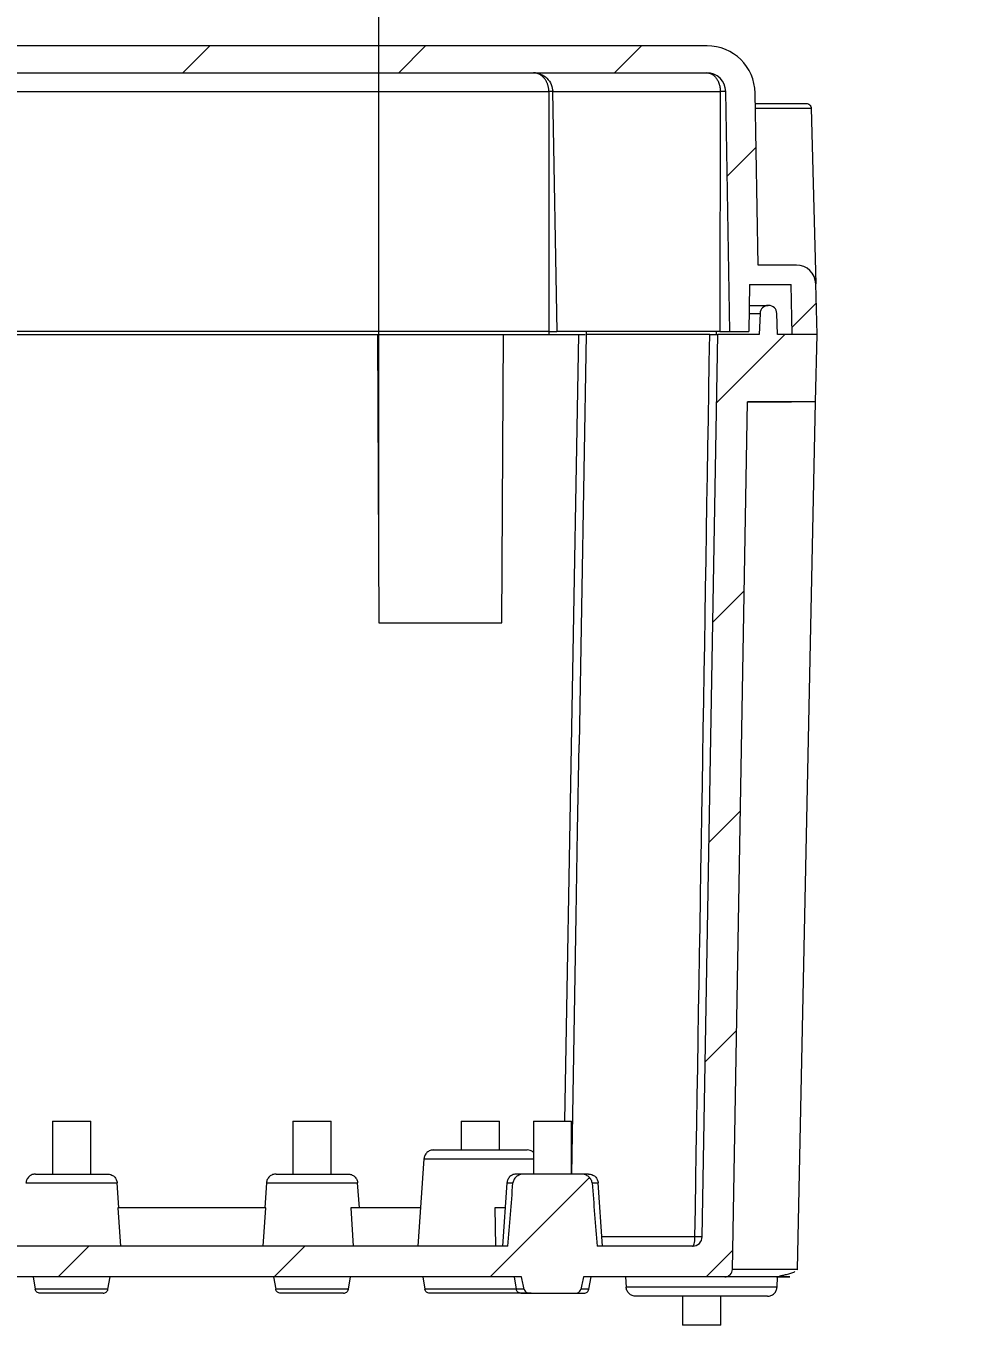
# Model space of a CAD drawing. Header units: millimetres. Extents: x 5 to 415, y 4 to 292.
# Drawn here: x 129.18 to 148.52, y 83.95 to 110.96 of the extents above; entities that cross this region are included whole.
import ezdxf

# ---------------------------------------------------------------- set-up
doc = ezdxf.new("R2010")
doc.units = ezdxf.units.MM
doc.styles.add('SLDTEXTSTYLE0', font='TXT', dxfattribs={"width": 0.75})
doc.dimstyles.new('SLDDIMSTYLE2', dxfattribs={"dimtxt": 3.5, "dimasz": 6, "dimexe": 0, "dimexo": 0.0625, "dimgap": 0.875, "dimtad": 1, "dimlfac": 5, "dimrnd": 1e-09, "dimzin": 4, "dimdsep": 46, "dimtxsty": 'SLDTEXTSTYLE0', "dimblk1": 'CLOSED', "dimblk2": 'CLOSED', "dimsah": 1, "dimcen": 0.09, "dimadec": 0, "dimazin": 1, "dimtfac": 1, "dimtmove": 0, "dimatfit": 0, "dimldrblk": 'CLOSED', "dimfxl": 1, "dimfrac": 2, "dimtolj": 1, "dimtzin": 12, "dimarcsym": 0})

# ---------------------------------------------------------------- blocks, each defined once
blk = doc.blocks.new('_CLOSED')
at = {"color": 0, "linetype": 'ByBlock', "lineweight": -2}
for p, q in [((-1, 0.166667), (0, 0)), ((-1, 0.166667), (-1, -0.166667)), ((0, 0), (-1, -0.166667)), ((0, 0), (-1, 0))]:
    blk.add_line(p, q, dxfattribs=at)
blk = doc.blocks.new('_D_15')
at = {"color": 7, "linetype": 'Continuous', "lineweight": 0}
for p, q in [((98.737, 99.547), (98.737, 121.647)), ((136.516, 99.547), (136.516, 121.647)), ((98.737, 120.647), (86.737, 120.647)), ((98.737, 120.647), (136.516, 120.647)), ((136.516, 120.647), (148.516, 120.647))]:
    blk.add_line(p, q, dxfattribs=at)
at = {"color": 7, "linetype": 'Continuous', "lineweight": 0, "xscale": 6, "yscale": 6}
blk.add_blockref('_CLOSED', (98.737, 120.647, 18.613), dxfattribs=at)
at = {"color": 7, "linetype": 'Continuous', "lineweight": 0, "xscale": 6, "yscale": 6, "rotation": 180.0000000000007}
blk.add_blockref('_CLOSED', (136.516, 120.647, 18.613), dxfattribs=at)
at = {"color": 7, "linetype": 'Continuous', "lineweight": 0, "insert": (113.695, 125.159), "char_height": 3.5, "attachment_point": 1, "style": 'SLDTEXTSTYLE0'}
blk.add_mtext('188.90', dxfattribs=at)

msp = doc.modelspace()

# ---------------------------------------------------------------- hatches: boundary and pattern name
at = {"linetype": 'Continuous', "lineweight": 0}
h = msp.add_hatch(dxfattribs=at)
h.set_pattern_fill('ANSI31', style=0)
edge = h.paths.add_edge_path(flags=0)
edge.add_line((91.9245, 109.9872), (143.3285, 109.9872))
edge.add_arc((143.3285, 109.5872), 0.4, 1, 90, ccw=False)
edge.add_line((143.7284, 109.5941), (143.8154, 104.6072))
edge.add_line((143.8154, 104.6072), (144.2075, 104.6072))
edge.add_line((144.2075, 104.6072), (144.2246, 105.5872))
edge.add_line((144.2246, 105.5872), (145.0883, 105.5872))
edge.add_line((145.0883, 105.5872), (145.1065, 104.5472))
edge.add_line((145.1065, 104.5472), (145.6265, 104.5472))
edge.add_line((145.6265, 104.5472), (145.599, 105.5976))
edge.add_arc((145.1991, 105.5872), 0.4, 1.5, 90)
edge.add_line((145.1991, 105.9872), (144.4014, 105.9872))
edge.add_line((144.4014, 105.9872), (144.3389, 109.5646))
edge.add_arc((143.3391, 109.5472), 1, 1, 90)
edge.add_line((143.3391, 110.5472), (91.9139, 110.5472))
edge.add_arc((91.9139, 109.5472), 1, 90, 179)
edge.add_line((90.9141, 109.5646), (90.8516, 105.9872))
edge.add_line((90.8516, 105.9872), (90.0539, 105.9872))
edge.add_arc((90.0539, 105.5872), 0.4, 90, 178.5)
edge.add_line((89.654, 105.5976), (89.6265, 104.5472))
edge.add_line((89.6265, 104.5472), (90.1465, 104.5472))
edge.add_line((90.1465, 104.5472), (90.1646, 105.5872))
edge.add_line((90.1646, 105.5872), (91.0283, 105.5872))
edge.add_line((91.0283, 105.5872), (91.0454, 104.6072))
edge.add_line((91.0454, 104.6072), (91.4375, 104.6072))
edge.add_line((91.4375, 104.6072), (91.5246, 109.5941))
edge.add_arc((91.9245, 109.5872), 0.4, 90, 179, ccw=False)
h = msp.add_hatch(dxfattribs=at)
h.set_pattern_fill('ANSI31', style=0)
edge = h.paths.add_edge_path(flags=0)
edge.add_spline(control_points=[(140.9492, 86.9011), (140.9476, 86.9214), (140.9422, 86.9417), (140.9338, 86.9603), (140.9254, 86.9788), (140.9137, 86.9961), (140.8999, 87.011), (140.8854, 87.0267), (140.8681, 87.0403), (140.8496, 87.0511), (140.8286, 87.0634), (140.8055, 87.0725), (140.7819, 87.0784), (140.7579, 87.0843), (140.7329, 87.0872), (140.7082, 87.0872)], knot_values=[0, 0, 0, 0, 0.0003057, 0.0003057, 0.0003057, 0.0006103, 0.0006103, 0.0006103, 0.0009311, 0.0009311, 0.0009311, 0.0012953, 0.0012953, 0.0012953, 0.0016652, 0.0016652, 0.0016652, 0.0016652], weights=[1, 1, 1, 1, 1, 1, 1, 1, 1, 1, 1, 1, 1, 1, 1, 1], degree=3, periodic=0)
edge.add_line((140.7082, 87.0872), (139.5448, 87.0872))
edge.add_spline(control_points=[(139.5448, 87.0872), (139.511, 87.0872), (139.4766, 87.0819), (139.4448, 87.0704), (139.4203, 87.0616), (139.3968, 87.0489), (139.3764, 87.0327), (139.356, 87.0164), (139.3382, 86.9958), (139.3255, 86.9729), (139.3159, 86.9554), (139.309, 86.936), (139.3057, 86.9163), (139.3048, 86.9113), (139.3042, 86.9062), (139.3038, 86.9011)], knot_values=[0, 0, 0, 0, 0.000507, 0.000507, 0.000507, 0.000896, 0.000896, 0.000896, 0.0012889, 0.0012889, 0.0012889, 0.0015871, 0.0015871, 0.0015871, 0.0016621, 0.0016621, 0.0016621, 0.0016621], weights=[1, 1, 1, 1, 1, 1, 1, 1, 1, 1, 1, 1, 1, 1, 1, 1], degree=3, periodic=0)
edge.add_spline(control_points=[(139.3038, 86.9011), (139.2776, 86.5759), (139.2517, 86.2507), (139.226, 85.9255), (139.2171, 85.8127), (139.2082, 85.6999), (139.1994, 85.5872)], knot_values=[0.0046071, 0.0046071, 0.0046071, 0.0046071, 0.0095007, 0.0095007, 0.0095007, 0.0111975, 0.0111975, 0.0111975, 0.0111975], weights=[1, 1, 1, 1, 1, 1, 1], degree=3, periodic=0)
edge.add_line((139.1994, 85.5872), (96.0536, 85.5872))
edge.add_spline(control_points=[(96.0536, 85.5872), (96.0448, 85.6999), (96.0359, 85.8127), (96.027, 85.9255), (96.0205, 86.0078), (96.014, 86.09), (96.0075, 86.1723), (95.9882, 86.4153), (95.9688, 86.6582), (95.9492, 86.9011)], knot_values=[0.0078038, 0.0078038, 0.0078038, 0.0078038, 0.0095007, 0.0095007, 0.0095007, 0.0107387, 0.0107387, 0.0107387, 0.0143943, 0.0143943, 0.0143943, 0.0143943], weights=[1, 1, 1, 1, 1, 1, 1, 1, 1, 1], degree=3, periodic=0)
edge.add_spline(control_points=[(95.9492, 86.9011), (95.9476, 86.9214), (95.9422, 86.9417), (95.9338, 86.9603), (95.9254, 86.9788), (95.9137, 86.9961), (95.8999, 87.011), (95.8854, 87.0267), (95.8681, 87.0403), (95.8496, 87.0511), (95.8286, 87.0634), (95.8055, 87.0725), (95.7819, 87.0784), (95.7579, 87.0843), (95.7329, 87.0872), (95.7082, 87.0872)], knot_values=[0, 0, 0, 0, 0.0003057, 0.0003057, 0.0003057, 0.0006103, 0.0006103, 0.0006103, 0.0009311, 0.0009311, 0.0009311, 0.0012953, 0.0012953, 0.0012953, 0.0016652, 0.0016652, 0.0016652, 0.0016652], weights=[1, 1, 1, 1, 1, 1, 1, 1, 1, 1, 1, 1, 1, 1, 1, 1], degree=3, periodic=0)
edge.add_line((95.7082, 87.0872), (94.5448, 87.0872))
edge.add_spline(control_points=[(94.5448, 87.0872), (94.511, 87.0872), (94.4766, 87.0819), (94.4448, 87.0704), (94.4203, 87.0616), (94.3968, 87.0489), (94.3764, 87.0327), (94.356, 87.0164), (94.3382, 86.9958), (94.3255, 86.9729), (94.3159, 86.9554), (94.309, 86.936), (94.3057, 86.9163), (94.3048, 86.9113), (94.3042, 86.9062), (94.3038, 86.9011)], knot_values=[0, 0, 0, 0, 0.000507, 0.000507, 0.000507, 0.000896, 0.000896, 0.000896, 0.0012889, 0.0012889, 0.0012889, 0.0015871, 0.0015871, 0.0015871, 0.0016621, 0.0016621, 0.0016621, 0.0016621], weights=[1, 1, 1, 1, 1, 1, 1, 1, 1, 1, 1, 1, 1, 1, 1, 1], degree=3, periodic=0)
edge.add_spline(control_points=[(94.3038, 86.9011), (94.2776, 86.5759), (94.2517, 86.2507), (94.226, 85.9255), (94.2171, 85.8127), (94.2082, 85.6999), (94.1994, 85.5872)], knot_values=[0.0046071, 0.0046071, 0.0046071, 0.0046071, 0.0095007, 0.0095007, 0.0095007, 0.0111975, 0.0111975, 0.0111975, 0.0111975], weights=[1, 1, 1, 1, 1, 1, 1], degree=3, periodic=0)
edge.add_line((94.1994, 85.5872), (92.214, 85.5872))
edge.add_arc((92.214, 85.7872), 0.2, 181, 270, ccw=False)
edge.add_line((92.014, 85.7837), (91.6865, 104.5472))
edge.add_line((91.6865, 104.5472), (90.8265, 104.5472))
edge.add_line((90.8265, 104.5472), (90.8113, 104.9831))
edge.add_arc((90.6414, 104.9772), 0.17, 2, 89.99999)
edge.add_line((90.6414, 105.1472), (90.6316, 105.1472))
edge.add_arc((90.6316, 104.9772), 0.17, 90, 178)
edge.add_line((90.4617, 104.9831), (90.4465, 104.5472))
edge.add_line((90.4465, 104.5472), (89.6265, 104.5472))
edge.add_line((89.6265, 104.5472), (89.6558, 103.1472))
edge.add_line((89.6558, 103.1472), (91.0709, 103.1472))
edge.add_line((91.0709, 103.1472), (91.3859, 85.1044))
edge.add_arc((91.5458, 85.1072), 0.16, 181, 269.99999)
edge.add_line((91.5458, 84.9472), (94.48, 84.9472))
edge.add_spline(control_points=[(94.48, 84.9472), (94.4896, 84.9029), (94.4994, 84.8588), (94.5092, 84.8146), (94.5184, 84.773), (94.5277, 84.7314), (94.5371, 84.6898)], knot_values=[0.0059391, 0.0059391, 0.0059391, 0.0059391, 0.0066177, 0.0066177, 0.0066177, 0.0072571, 0.0072571, 0.0072571, 0.0072571], weights=[1, 1, 1, 1, 1, 1, 1], degree=3, periodic=0)
edge.add_spline(control_points=[(94.5371, 84.6898), (94.5393, 84.6799), (94.5435, 84.6703), (94.5491, 84.6619), (94.5546, 84.6534), (94.5616, 84.6458), (94.5694, 84.6394), (94.5803, 84.6303), (94.5931, 84.6233), (94.6063, 84.6182), (94.6241, 84.6115), (94.6433, 84.608), (94.6623, 84.6073), (94.6648, 84.6072), (94.6674, 84.6072), (94.6699, 84.6072)], knot_values=[0, 0, 0, 0, 0.000152, 0.000152, 0.000152, 0.0003027, 0.0003027, 0.0003027, 0.000516, 0.000516, 0.000516, 0.0008021, 0.0008021, 0.0008021, 0.0008399, 0.0008399, 0.0008399, 0.0008399], weights=[1, 1, 1, 1, 1, 1, 1, 1, 1, 1, 1, 1, 1, 1, 1, 1], degree=3, periodic=0)
edge.add_line((94.6699, 84.6072), (95.5831, 84.6072))
edge.add_spline(control_points=[(95.5831, 84.6072), (95.6038, 84.6072), (95.625, 84.6103), (95.6444, 84.6174), (95.6575, 84.6221), (95.6701, 84.6288), (95.681, 84.6373), (95.6898, 84.6442), (95.6978, 84.6525), (95.7039, 84.6619), (95.7095, 84.6703), (95.7137, 84.6799), (95.7159, 84.6898)], knot_values=[0, 0, 0, 0, 0.0003111, 0.0003111, 0.0003111, 0.000518, 0.000518, 0.000518, 0.0006849, 0.0006849, 0.0006849, 0.0008359, 0.0008359, 0.0008359, 0.0008359], weights=[1, 1, 1, 1, 1, 1, 1, 1, 1, 1, 1, 1, 1], degree=3, periodic=0)
edge.add_spline(control_points=[(95.7159, 84.6898), (95.7253, 84.7314), (95.7346, 84.773), (95.7438, 84.8146), (95.7536, 84.8588), (95.7633, 84.9029), (95.773, 84.9472)], knot_values=[0.0059823, 0.0059823, 0.0059823, 0.0059823, 0.0066214, 0.0066214, 0.0066214, 0.0072996, 0.0072996, 0.0072996, 0.0072996], weights=[1, 1, 1, 1, 1, 1, 1], degree=3, periodic=0)
edge.add_line((95.773, 84.9472), (139.48, 84.9472))
edge.add_spline(control_points=[(139.48, 84.9472), (139.4896, 84.9029), (139.4994, 84.8588), (139.5092, 84.8146), (139.5184, 84.773), (139.5277, 84.7314), (139.5371, 84.6898)], knot_values=[0.0059391, 0.0059391, 0.0059391, 0.0059391, 0.0066177, 0.0066177, 0.0066177, 0.0072571, 0.0072571, 0.0072571, 0.0072571], weights=[1, 1, 1, 1, 1, 1, 1], degree=3, periodic=0)
edge.add_spline(control_points=[(139.5371, 84.6898), (139.5393, 84.6799), (139.5435, 84.6703), (139.5491, 84.6619), (139.5546, 84.6534), (139.5616, 84.6458), (139.5694, 84.6394), (139.5803, 84.6303), (139.5931, 84.6233), (139.6063, 84.6182), (139.6241, 84.6115), (139.6433, 84.608), (139.6623, 84.6073), (139.6648, 84.6072), (139.6674, 84.6072), (139.6699, 84.6072)], knot_values=[0, 0, 0, 0, 0.000152, 0.000152, 0.000152, 0.0003027, 0.0003027, 0.0003027, 0.000516, 0.000516, 0.000516, 0.0008021, 0.0008021, 0.0008021, 0.0008399, 0.0008399, 0.0008399, 0.0008399], weights=[1, 1, 1, 1, 1, 1, 1, 1, 1, 1, 1, 1, 1, 1, 1, 1], degree=3, periodic=0)
edge.add_line((139.6699, 84.6072), (140.5831, 84.6072))
edge.add_spline(control_points=[(140.5831, 84.6072), (140.6038, 84.6072), (140.625, 84.6103), (140.6444, 84.6174), (140.6575, 84.6221), (140.6701, 84.6288), (140.681, 84.6373), (140.6898, 84.6442), (140.6978, 84.6525), (140.7039, 84.6619), (140.7095, 84.6703), (140.7137, 84.6799), (140.7159, 84.6898)], knot_values=[0, 0, 0, 0, 0.0003111, 0.0003111, 0.0003111, 0.000518, 0.000518, 0.000518, 0.0006849, 0.0006849, 0.0006849, 0.0008359, 0.0008359, 0.0008359, 0.0008359], weights=[1, 1, 1, 1, 1, 1, 1, 1, 1, 1, 1, 1, 1], degree=3, periodic=0)
edge.add_spline(control_points=[(140.7159, 84.6898), (140.7253, 84.7314), (140.7346, 84.773), (140.7438, 84.8146), (140.7536, 84.8588), (140.7633, 84.9029), (140.773, 84.9472)], knot_values=[0.0059823, 0.0059823, 0.0059823, 0.0059823, 0.0066214, 0.0066214, 0.0066214, 0.0072996, 0.0072996, 0.0072996, 0.0072996], weights=[1, 1, 1, 1, 1, 1, 1], degree=3, periodic=0)
edge.add_line((140.773, 84.9472), (143.7071, 84.9472))
edge.add_arc((143.7071, 85.1072), 0.16, 270.00001, 358.99994)
edge.add_line((143.8671, 85.1044), (144.1821, 103.1472))
edge.add_line((144.1821, 103.1472), (145.5972, 103.1472))
edge.add_line((145.5972, 103.1472), (145.6265, 104.5472))
edge.add_line((145.6265, 104.5472), (144.8065, 104.5472))
edge.add_line((144.8065, 104.5472), (144.7913, 104.9831))
edge.add_arc((144.6214, 104.9772), 0.17, 2, 90)
edge.add_line((144.6214, 105.1472), (144.6116, 105.1472))
edge.add_arc((144.6116, 104.9772), 0.17, 90.00001, 178)
edge.add_line((144.4417, 104.9831), (144.4265, 104.5472))
edge.add_line((144.4265, 104.5472), (143.5665, 104.5472))
edge.add_line((143.5665, 104.5472), (143.239, 85.7837))
edge.add_arc((143.039, 85.7872), 0.2, 270, 359, ccw=False)
edge.add_line((143.039, 85.5872), (141.0536, 85.5872))
edge.add_spline(control_points=[(141.0536, 85.5872), (141.0448, 85.6999), (141.0359, 85.8127), (141.027, 85.9255), (141.0205, 86.0078), (141.014, 86.09), (141.0075, 86.1723), (140.9882, 86.4153), (140.9688, 86.6582), (140.9492, 86.9011)], knot_values=[0.0078038, 0.0078038, 0.0078038, 0.0078038, 0.0095007, 0.0095007, 0.0095007, 0.0107387, 0.0107387, 0.0107387, 0.0143943, 0.0143943, 0.0143943, 0.0143943], weights=[1, 1, 1, 1, 1, 1, 1, 1, 1, 1], degree=3, periodic=0)

# ---------------------------------------------------------------- linework, layer by layer
at = {"color": 7, "linetype": 'Continuous', "lineweight": 15}
for p, q in [((143.3391, 110.5472), (91.9139, 110.5472)), ((91.9245, 109.9872), (143.3285, 109.9872)), ((95.2014, 109.5941), (140.0516, 109.5941)), ((140.0516, 109.5941), (140.0516, 104.6072)), ((140.1284, 109.5941), (140.2154, 104.6072)), ((140.1284, 109.5941), (143.6138, 109.5941)), ((143.6138, 109.5941), (143.6029, 104.6072)), ((143.8154, 104.6072), (143.7284, 109.5941)), ((144.4014, 105.9872), (144.3389, 109.5646)), ((144.3444, 109.2498), (145.5033, 109.2498)), ((145.5033, 109.2498), (145.599, 105.5976)), ((145.1991, 105.9872), (144.4014, 105.9872)), ((144.2246, 105.5872), (144.2075, 104.6072)), ((144.2246, 105.5872), (145.0883, 105.5872)), ((145.1065, 104.5472), (145.0883, 105.5872)), ((145.6265, 104.5472), (145.599, 105.5976)), ((144.6214, 105.1472), (144.6116, 105.1472)), ((144.4417, 104.9831), (144.4265, 104.5472)), ((144.8065, 104.5472), (144.7913, 104.9831)), ((140.0516, 104.6072), (95.2014, 104.6072)), ((98.7671, 104.5472), (136.4858, 104.5472)), ((136.3357, 104.5472), (139.2546, 104.5472)), ((136.4858, 104.5472), (136.5161, 98.5472)), ((139.0742, 98.5472), (139.1045, 104.5472)), ((139.1045, 104.5472), (140.6729, 104.5472)), ((140.0516, 104.6072), (140.2154, 104.6072)), ((143.6029, 104.6072), (140.2154, 104.6072)), ((140.6281, 104.6072), (140.6075, 104.6072)), ((140.6326, 104.6072), (140.6281, 104.6072)), ((140.8265, 104.5472), (140.6777, 96.022)), ((140.8286, 104.6072), (140.8265, 104.5472)), ((143.3953, 104.5472), (140.8265, 104.5472)), ((143.239, 85.7837), (143.5665, 104.5472)), ((144.4265, 104.5472), (143.5665, 104.5472)), ((143.6029, 104.6072), (143.8154, 104.6072)), ((143.8154, 104.6072), (144.2075, 104.6072)), ((145.6265, 104.5472), (144.8065, 104.5472)), ((145.6265, 104.5472), (145.1065, 104.5472)), ((145.5972, 103.1472), (145.6265, 104.5472)), ((143.8671, 85.1044), (144.1821, 103.1472)), ((145.5972, 103.1472), (144.1821, 103.1472)), ((144.1821, 103.1472), (145.0972, 103.1472)), ((145.2192, 85.1038), (145.5972, 103.1472)), ((136.5161, 98.5472), (139.0742, 98.5472)), ((140.6465, 94.2336), (140.6787, 96.0215)), ((140.6162, 92.4585), (140.6465, 94.2336)), ((129.7289, 88.1872), (129.7289, 87.0872)), ((129.7289, 88.1872), (130.5241, 88.1872)), ((130.5241, 87.0872), (130.5241, 88.1872)), ((134.7289, 88.1872), (134.7289, 87.0872)), ((134.7289, 88.1872), (135.5241, 88.1872)), ((135.5241, 87.0872), (135.5241, 88.1872)), ((138.2289, 88.1872), (138.2289, 87.5872)), ((138.2289, 88.1872), (139.0241, 88.1872)), ((139.0241, 87.5872), (139.0241, 88.1872)), ((139.7289, 88.1872), (139.7289, 87.0872)), ((139.7289, 88.1872), (140.5241, 88.1872)), ((140.5241, 87.0872), (140.5241, 88.1872)), ((137.4533, 87.4011), (137.3265, 85.5872)), ((140.7082, 87.0872), (139.5448, 87.0872)), ((129.1784, 86.9011), (131.0746, 86.9011)), ((131.1106, 86.3872), (131.0746, 86.9011)), ((134.1784, 86.9011), (134.1424, 86.3872)), ((134.1784, 86.9011), (136.0746, 86.9011)), ((136.1106, 86.3872), (136.0746, 86.9011)), ((139.1784, 86.9011), (139.0865, 85.5872)), ((141.1665, 85.5872), (141.0746, 86.9011)), ((131.0908, 86.3872), (131.1451, 85.5872)), ((134.1622, 86.3872), (131.0908, 86.3872)), ((134.1079, 85.5872), (134.1622, 86.3872)), ((135.9356, 86.3872), (135.98, 85.5872)), ((137.3824, 86.3872), (135.9356, 86.3872)), ((138.9302, 86.3872), (138.9388, 85.5872)), ((139.1424, 86.3872), (138.9302, 86.3872)), ((139.1994, 85.5872), (96.0536, 85.5872)), ((143.039, 85.5872), (141.0536, 85.5872)), ((145.21, 85.0969), (145.2192, 85.1038)), ((139.48, 84.9472), (95.773, 84.9472)), ((129.3265, 84.9472), (129.3719, 84.6898)), ((130.8811, 84.6898), (130.9265, 84.9472)), ((134.3265, 84.9472), (134.3719, 84.6898)), ((135.8811, 84.6898), (135.9265, 84.9472)), ((137.4265, 84.9472), (137.4719, 84.6898)), ((139.3265, 84.9472), (139.3719, 84.6898)), ((143.7071, 84.9472), (140.773, 84.9472)), ((140.8811, 84.6898), (140.9265, 84.9472)), ((141.6465, 84.9472), (141.6575, 84.7367)), ((144.7955, 84.7367), (144.8065, 84.9472)), ((130.8811, 84.6898), (129.3719, 84.6898)), ((135.8811, 84.6898), (134.3719, 84.6898)), ((139.6699, 84.6072), (140.5831, 84.6072)), ((144.7955, 84.7367), (141.6575, 84.7367)), ((142.8289, 84.5472), (142.8289, 83.9472)), ((143.6241, 83.9472), (143.6241, 84.5472)), ((143.6241, 83.9472), (142.8289, 83.9472))]:
    msp.add_line(p, q, dxfattribs=at)
at = {"color": 8, "linetype": 'Continuous', "lineweight": 15}
for p, q in [((144.2141, 104.9831), (144.4417, 104.9831)), ((140.0516, 104.6072), (140.0516, 104.5472)), ((140.385, 88.1872), (140.6729, 104.5472)), ((143.5262, 104.6072), (143.5265, 104.5472)), ((140.5247, 87.0872), (140.6162, 92.4585)), ((137.4533, 87.4011), (139.7289, 87.4011)), ((139.1784, 86.9011), (139.2922, 86.9011)), ((140.9646, 86.9011), (141.0746, 86.9011)), ((143.0872, 85.7837), (141.1527, 85.7837)), ((145.2192, 85.1038), (143.8671, 85.1038)), ((139.3719, 84.6898), (137.4719, 84.6898)), ((139.529, 84.6898), (139.3719, 84.6898)), ((140.8811, 84.6898), (140.7275, 84.6898))]:
    msp.add_line(p, q, dxfattribs=at)
at = {"color": 7, "linetype": 'Continuous', "lineweight": 15}
for centre, radius, start, end in [((143.3391, 109.5472), 1, 1, 90), ((143.3285, 109.5872), 0.4, 1, 90), ((145.1991, 105.5872), 0.4, 1.5, 90), ((144.6116, 104.9772), 0.17, 90.00001, 178), ((144.6214, 104.9772), 0.17, 2, 90), ((143.039, 85.7872), 0.2, 270, 359), ((143.7071, 85.1072), 0.16, 270.00001, 358.99994)]:
    msp.add_arc(centre, radius, start, end, dxfattribs=at)
for points, knots in [([(139.7285, 109.9872), (139.7752, 109.9872), (139.8255, 109.9787), (139.923, 109.9405), (139.9699, 109.9107), (140.0477, 109.8342), (140.0784, 109.7879), (140.1183, 109.691), (140.1276, 109.6409), (140.1284, 109.5941)], [0, 0, 0, 0, 0.25, 0.25, 0.5, 0.5, 0.75, 0.75, 1, 1, 1, 1]), ([(140.0516, 109.5941), (140.0515, 109.6021), (140.0512, 109.6181), (140.0491, 109.6422), (140.0459, 109.6664), (140.0412, 109.6906), (140.0353, 109.7146), (140.0281, 109.7384), (140.0195, 109.7619), (140.0097, 109.785), (139.9985, 109.8074), (139.986, 109.8292), (139.9722, 109.8501), (139.9571, 109.87), (139.9412, 109.8883), (139.9231, 109.906), (139.902, 109.9238), (139.8764, 109.942), (139.8462, 109.9593), (139.8115, 109.9741), (139.7724, 109.985), (139.7445, 109.9864), (139.7299, 109.9872)], [0, 0, 0, 0, 0.03350622, 0.06753726, 0.10218816, 0.13754893, 0.17370432, 0.21073361, 0.2487106, 0.28770371, 0.32777616, 0.36898621, 0.41138741, 0.45502895, 0.49995593, 0.54274298, 0.59504939, 0.65690194, 0.72831592, 0.80930038, 0.89986073, 1, 1, 1, 1]), ([(143.3285, 109.9872), (143.3452, 109.9872), (143.3618, 109.9853), (143.3863, 109.9797), (143.3944, 109.9774), (143.4105, 109.9718), (143.4184, 109.9685), (143.4342, 109.961), (143.442, 109.9568), (143.4573, 109.9474), (143.4648, 109.9421), (143.4796, 109.9308), (143.4868, 109.9246), (143.5009, 109.9112), (143.5077, 109.9041), (143.5213, 109.8884), (143.528, 109.8798), (143.5409, 109.8615), (143.5471, 109.8518), (143.5648, 109.8211), (143.5753, 109.7983), (143.5865, 109.7668), (143.5888, 109.76), (143.593, 109.7463), (143.5949, 109.7393), (143.6005, 109.7181), (143.6036, 109.7034), (143.6112, 109.6584), (143.6138, 109.6269), (143.6138, 109.5941)], [0, 0, 0, 0, 0.1192854, 0.1192854, 0.1789281, 0.1789281, 0.2385707, 0.2385707, 0.2987348, 0.2987348, 0.3588989, 0.3588989, 0.419063, 0.419063, 0.4792271, 0.4792271, 0.5422723, 0.5422723, 0.6053175, 0.6053175, 0.731408, 0.731408, 0.764982, 0.764982, 0.798556, 0.798556, 0.865704, 0.865704, 1, 1, 1, 1]), ([(140.1527, 109.5941), (140.1531, 109.5942), (140.1539, 109.5944), (140.1525, 109.5946), (140.1493, 109.5948), (140.1441, 109.5949), (140.137, 109.595), (140.1283, 109.595), (140.118, 109.595), (140.1064, 109.5949), (140.0937, 109.5948), (140.0801, 109.5946), (140.066, 109.5944), (140.0564, 109.5942), (140.0516, 109.5941)], [0, 0, 0, 0, 0.0833479, 0.1666878, 0.2500214, 0.3333502, 0.4166759, 0.5, 0.5833241, 0.6666498, 0.7499786, 0.8333122, 0.9166521, 1, 1, 1, 1]), ([(143.7284, 109.5941), (143.7282, 109.5942), (143.7278, 109.5944), (143.7246, 109.5946), (143.7197, 109.5948), (143.7128, 109.5949), (143.7042, 109.595), (143.6941, 109.595), (143.6826, 109.595), (143.67, 109.5949), (143.6566, 109.5948), (143.6425, 109.5946), (143.6281, 109.5944), (143.6185, 109.5942), (143.6138, 109.5941)], [0, 0, 0, 0, 0.0833479, 0.1666878, 0.2500214, 0.3333502, 0.4166759, 0.5, 0.5833241, 0.6666497, 0.7499786, 0.8333122, 0.9166521, 1, 1, 1, 1]), ([(144.3427, 109.3472), (144.4717, 109.3472), (144.7699, 109.3472), (145.1117, 109.3472), (145.3584, 109.3472), (145.3886, 109.3472), (145.4034, 109.3472)], [0, 0, 0, 0, 0.2047212, 0.4732042, 0.7415594, 1, 1, 1, 1]), ([(145.4034, 109.3472), (145.415, 109.3472), (145.4275, 109.3451), (145.4518, 109.3356), (145.4635, 109.3282), (145.4829, 109.3093), (145.4906, 109.2979), (145.5006, 109.2739), (145.503, 109.2614), (145.5033, 109.2498)], [0, 0, 0, 0, 0.25, 0.25, 0.5, 0.5, 0.75, 0.75, 1, 1, 1, 1]), ([(144.217, 105.1472), (144.2377, 105.1472), (144.32, 105.1472), (144.4308, 105.1472), (144.5377, 105.1472), (144.6004, 105.1472), (144.6079, 105.1472), (144.6116, 105.1472)], [0, 0, 0, 0, 0.0821054, 0.3253186, 0.562562, 0.7887016, 1, 1, 1, 1]), ([(140.6729, 104.5472), (140.6908, 104.5472), (140.7266, 104.5472), (140.7731, 104.5472), (140.7936, 104.5472), (140.8029, 104.5472)], [0, 0, 0, 0, 0.3516079, 0.7032188, 1, 1, 1, 1]), ([(143.3953, 104.5472), (143.4173, 104.5472), (143.4393, 104.5472), (143.4805, 104.5472), (143.4996, 104.5472), (143.5315, 104.5472), (143.5445, 104.5472), (143.5619, 104.5472), (143.5665, 104.5472), (143.5665, 104.5472)], [0, 0, 0, 0, 0.25, 0.25, 0.5, 0.5, 0.75, 0.75, 1, 1, 1, 1]), ([(137.6528, 87.5872), (137.6301, 87.5872), (137.6057, 87.5832), (137.5585, 87.5653), (137.5357, 87.5513), (137.4972, 87.5155), (137.4817, 87.4937), (137.4606, 87.4478), (137.4549, 87.4238), (137.4533, 87.4011)], [0, 0, 0, 0, 0.25, 0.25, 0.5, 0.5, 0.75, 0.75, 1, 1, 1, 1]), ([(137.6528, 87.5872), (137.6528, 87.5872), (137.6627, 87.5872), (137.7063, 87.5872), (137.7257, 87.5872), (137.7769, 87.5872), (137.8086, 87.5872), (137.8865, 87.5872), (137.9327, 87.5872), (138.0399, 87.5872), (138.1009, 87.5872), (138.2357, 87.5872), (138.3094, 87.5872), (138.4643, 87.5872), (138.5454, 87.5872), (138.7076, 87.5872), (138.7887, 87.5872), (138.9436, 87.5872), (139.0173, 87.5872), (139.1521, 87.5872), (139.2131, 87.5872), (139.3203, 87.5872), (139.3665, 87.5872), (139.4444, 87.5872), (139.4761, 87.5872), (139.5272, 87.5872), (139.5466, 87.5872), (139.5903, 87.5872), (139.6001, 87.5872), (139.6001, 87.5872)], [0, 0, 0, 0, 0.125, 0.125, 0.1875, 0.1875, 0.25, 0.25, 0.3125, 0.3125, 0.375, 0.375, 0.4375, 0.4375, 0.5, 0.5, 0.5625, 0.5625, 0.625, 0.625, 0.6875, 0.6875, 0.75, 0.75, 0.8125, 0.8125, 0.875, 0.875, 1, 1, 1, 1]), ([(139.7289, 87.5376), (139.7267, 87.5403), (139.7104, 87.5607), (139.6638, 87.5801), (139.6209, 87.5849), (139.6001, 87.5872)], [0, 0, 0, 0, 0.0745781, 0.5537048, 1, 1, 1, 1]), ([(129.3779, 87.0872), (129.3552, 87.0872), (129.3308, 87.0832), (129.2835, 87.0653), (129.2607, 87.0513), (129.2223, 87.0155), (129.2068, 86.9937), (129.1856, 86.9478), (129.18, 86.9238), (129.1784, 86.9011)], [0, 0, 0, 0, 0.25, 0.25, 0.5, 0.5, 0.75, 0.75, 1, 1, 1, 1]), ([(129.3779, 87.0872), (129.378, 87.0872), (129.3784, 87.0872), (129.381, 87.0872), (129.3851, 87.0872), (129.3909, 87.0872), (129.3984, 87.0872), (129.41, 87.0872), (129.4273, 87.0872), (129.4538, 87.0872), (129.4867, 87.0872), (129.5427, 87.0872), (129.6337, 87.0872), (129.774, 87.0872), (129.9422, 87.0872), (130.1265, 87.0872), (130.3108, 87.0872), (130.479, 87.0872), (130.6193, 87.0872), (130.7102, 87.0872), (130.7662, 87.0872), (130.7992, 87.0872), (130.8256, 87.0872), (130.8468, 87.0872), (130.8628, 87.0872), (130.8732, 87.0872), (130.8745, 87.0872), (130.8751, 87.0872)], [0, 0, 0, 0, 0.0151387, 0.0302075, 0.04524, 0.0602702, 0.0753319, 0.090459, 0.1174937, 0.1445717, 0.1748067, 0.2050853, 0.2718267, 0.3442178, 0.4209346, 0.5000124, 0.5790902, 0.6558069, 0.728198, 0.7949394, 0.8251743, 0.855453, 0.8824877, 0.9095657, 0.939727, 0.9697812, 1, 1, 1, 1]), ([(130.8751, 87.0872), (130.8978, 87.0872), (130.9222, 87.0832), (130.9695, 87.0653), (130.9923, 87.0513), (131.0307, 87.0155), (131.0462, 86.9937), (131.0673, 86.9478), (131.073, 86.9238), (131.0746, 86.9011)], [0, 0, 0, 0, 0.25, 0.25, 0.5, 0.5, 0.75, 0.75, 1, 1, 1, 1]), ([(134.3779, 87.0872), (134.3552, 87.0872), (134.3308, 87.0832), (134.2835, 87.0653), (134.2607, 87.0513), (134.2223, 87.0155), (134.2068, 86.9937), (134.1856, 86.9478), (134.18, 86.9238), (134.1784, 86.9011)], [0, 0, 0, 0, 0.25, 0.25, 0.5, 0.5, 0.75, 0.75, 1, 1, 1, 1]), ([(134.3779, 87.0872), (134.3779, 87.0872), (134.3855, 87.0872), (134.4302, 87.0872), (134.4677, 87.0872), (134.5575, 87.0872), (134.593, 87.0872), (134.6755, 87.0872), (134.7224, 87.0872), (134.826, 87.0872), (134.8827, 87.0872), (135.0018, 87.0872), (135.0641, 87.0872), (135.1889, 87.0872), (135.2512, 87.0872), (135.3703, 87.0872), (135.427, 87.0872), (135.5306, 87.0872), (135.5775, 87.0872), (135.6599, 87.0872), (135.6954, 87.0872), (135.7853, 87.0872), (135.8228, 87.0872), (135.8675, 87.0872), (135.8751, 87.0872), (135.8751, 87.0872)], [0, 0, 0, 0, 0.125, 0.125, 0.25, 0.25, 0.3125, 0.3125, 0.375, 0.375, 0.4375, 0.4375, 0.5, 0.5, 0.5625, 0.5625, 0.625, 0.625, 0.6875, 0.6875, 0.75, 0.75, 0.875, 0.875, 1, 1, 1, 1]), ([(135.8751, 87.0872), (135.8978, 87.0872), (135.9222, 87.0832), (135.9695, 87.0653), (135.9923, 87.0513), (136.0307, 87.0155), (136.0462, 86.9937), (136.0673, 86.9478), (136.073, 86.9238), (136.0746, 86.9011)], [0, 0, 0, 0, 0.25, 0.25, 0.5, 0.5, 0.75, 0.75, 1, 1, 1, 1]), ([(139.3779, 87.0872), (139.3552, 87.0872), (139.3308, 87.0832), (139.2835, 87.0653), (139.2607, 87.0513), (139.2223, 87.0155), (139.2068, 86.9937), (139.1856, 86.9478), (139.18, 86.9238), (139.1784, 86.9011)], [0, 0, 0, 0, 0.25, 0.25, 0.5, 0.5, 0.75, 0.75, 1, 1, 1, 1]), ([(139.5448, 87.0872), (139.5167, 87.0872), (139.4892, 87.0837), (139.4356, 87.0685), (139.4098, 87.0567), (139.3641, 87.0245), (139.3445, 87.0042), (139.3152, 86.9564), (139.306, 86.9293), (139.3038, 86.9011)], [0, 0, 0, 0, 0.25, 0.25, 0.5, 0.5, 0.75, 0.75, 1, 1, 1, 1]), ([(139.5155, 87.0872), (139.4731, 87.0872), (139.3934, 87.0872), (139.3828, 87.0872), (139.3779, 87.0872)], [0, 0, 0, 0, 0.5321061, 1, 1, 1, 1]), ([(140.9492, 86.9011), (140.947, 86.9292), (140.9378, 86.9562), (140.9089, 87.0037), (140.8891, 87.0243), (140.8436, 87.0565), (140.8179, 87.0683), (140.7641, 87.0836), (140.7362, 87.0872), (140.7082, 87.0872)], [0, 0, 0, 0, 0.25, 0.25, 0.5, 0.5, 0.75, 0.75, 1, 1, 1, 1]), ([(140.8751, 87.0872), (140.8702, 87.0872), (140.8596, 87.0872), (140.7799, 87.0872), (140.7375, 87.0872)], [0, 0, 0, 0, 0.4679063, 1, 1, 1, 1]), ([(140.8751, 87.0872), (140.8978, 87.0872), (140.9222, 87.0832), (140.9695, 87.0653), (140.9923, 87.0513), (141.0307, 87.0155), (141.0462, 86.9937), (141.0673, 86.9478), (141.073, 86.9238), (141.0746, 86.9011)], [0, 0, 0, 0, 0.25, 0.25, 0.5, 0.5, 0.75, 0.75, 1, 1, 1, 1]), ([(143.039, 85.5872), (143.0447, 85.5872), (143.0503, 85.591), (143.061, 85.6065), (143.066, 85.618), (143.0752, 85.6507), (143.0792, 85.6714), (143.0852, 85.7223), (143.087, 85.7523), (143.0872, 85.7837)], [0, 0, 0, 0, 0.25, 0.25, 0.5, 0.5, 0.75, 0.75, 1, 1, 1, 1]), ([(143.239, 85.7837), (143.239, 85.7834), (143.2357, 85.7831), (143.2211, 85.7827), (143.2096, 85.7826), (143.1803, 85.7826), (143.1625, 85.7827), (143.125, 85.7831), (143.1055, 85.7834), (143.0872, 85.7837)], [0, 0, 0, 0, 0.25, 0.25, 0.5, 0.5, 0.75, 0.75, 1, 1, 1, 1]), ([(144.7819, 84.9472), (144.8502, 84.9472), (144.91, 84.9472), (145.0026, 84.9472), (145.0353, 84.9472), (145.0649, 84.9472), (145.0618, 84.9472), (145.0166, 84.9472), (144.9745, 84.9472), (144.8551, 84.9472), (144.7779, 84.9472), (144.5986, 84.9472), (144.4965, 84.9472), (144.2799, 84.9472), (144.1654, 84.9472), (143.9352, 84.9472), (143.8195, 84.9472), (143.7071, 84.9472)], [0, 0, 0, 0, 0.125, 0.125, 0.25, 0.25, 0.375, 0.375, 0.5, 0.5, 0.625, 0.625, 0.75, 0.75, 0.875, 0.875, 1, 1, 1, 1]), ([(144.8346, 84.9582), (144.835, 84.9586), (144.8356, 84.9591), (144.8375, 84.9602), (144.84, 84.9614), (144.8443, 84.9631), (144.851, 84.9654), (144.8651, 84.9695), (144.8868, 84.9751), (144.9327, 84.9863), (145.0381, 85.0123), (145.1391, 85.0395), (145.1587, 85.0575), (145.1632, 85.0617)], [0, 0, 0, 0, 0.004062, 0.0077709, 0.0114865, 0.0156652, 0.0264772, 0.0414452, 0.0848007, 0.1461139, 0.3197756, 0.8424811, 1, 1, 1, 1]), ([(129.4704, 84.6072), (129.4489, 84.6072), (129.4247, 84.615), (129.3875, 84.6461), (129.3756, 84.6687), (129.3719, 84.6898)], [0, 0, 0, 0, 0.5, 0.5, 1, 1, 1, 1]), ([(130.7826, 84.6072), (130.7826, 84.6072), (130.776, 84.6072), (130.7368, 84.6072), (130.7039, 84.6072), (130.6252, 84.6072), (130.594, 84.6072), (130.5218, 84.6072), (130.4807, 84.6072), (130.3899, 84.6072), (130.3402, 84.6072), (130.2358, 84.6072), (130.1812, 84.6072), (130.0718, 84.6072), (130.0172, 84.6072), (129.9128, 84.6072), (129.8631, 84.6072), (129.7723, 84.6072), (129.7312, 84.6072), (129.6589, 84.6072), (129.6278, 84.6072), (129.5491, 84.6072), (129.5162, 84.6072), (129.477, 84.6072), (129.4704, 84.6072), (129.4704, 84.6072)], [0, 0, 0, 0, 0.125, 0.125, 0.25, 0.25, 0.3125, 0.3125, 0.375, 0.375, 0.4375, 0.4375, 0.5, 0.5, 0.5625, 0.5625, 0.625, 0.625, 0.6875, 0.6875, 0.75, 0.75, 0.875, 0.875, 1, 1, 1, 1]), ([(130.7826, 84.6072), (130.8041, 84.6072), (130.8283, 84.615), (130.8655, 84.6461), (130.8774, 84.6687), (130.8811, 84.6898)], [0, 0, 0, 0, 0.5, 0.5, 1, 1, 1, 1]), ([(134.4704, 84.6072), (134.4489, 84.6072), (134.4247, 84.615), (134.3875, 84.6461), (134.3756, 84.6687), (134.3719, 84.6898)], [0, 0, 0, 0, 0.5, 0.5, 1, 1, 1, 1]), ([(135.7826, 84.6072), (135.7826, 84.6072), (135.776, 84.6072), (135.7368, 84.6072), (135.7039, 84.6072), (135.6252, 84.6072), (135.594, 84.6072), (135.5218, 84.6072), (135.4807, 84.6072), (135.3899, 84.6072), (135.3402, 84.6072), (135.2358, 84.6072), (135.1812, 84.6072), (135.0718, 84.6072), (135.0172, 84.6072), (134.9128, 84.6072), (134.8631, 84.6072), (134.7723, 84.6072), (134.7312, 84.6072), (134.6589, 84.6072), (134.6278, 84.6072), (134.5491, 84.6072), (134.5162, 84.6072), (134.477, 84.6072), (134.4704, 84.6072), (134.4704, 84.6072)], [0, 0, 0, 0, 0.125, 0.125, 0.25, 0.25, 0.3125, 0.3125, 0.375, 0.375, 0.4375, 0.4375, 0.5, 0.5, 0.5625, 0.5625, 0.625, 0.625, 0.6875, 0.6875, 0.75, 0.75, 0.875, 0.875, 1, 1, 1, 1]), ([(135.7826, 84.6072), (135.8041, 84.6072), (135.8283, 84.615), (135.8655, 84.6461), (135.8774, 84.6687), (135.8811, 84.6898)], [0, 0, 0, 0, 0.5, 0.5, 1, 1, 1, 1]), ([(137.5704, 84.6072), (137.5489, 84.6072), (137.5247, 84.615), (137.4875, 84.6461), (137.4756, 84.6687), (137.4719, 84.6898)], [0, 0, 0, 0, 0.5, 0.5, 1, 1, 1, 1]), ([(139.6826, 84.6072), (139.6826, 84.6072), (139.6719, 84.6072), (139.6246, 84.6072), (139.6036, 84.6072), (139.5481, 84.6072), (139.5136, 84.6072), (139.4292, 84.6072), (139.3791, 84.6072), (139.2628, 84.6072), (139.1966, 84.6072), (139.0504, 84.6072), (138.9705, 84.6072), (138.8025, 84.6072), (138.7145, 84.6072), (138.5385, 84.6072), (138.4505, 84.6072), (138.2825, 84.6072), (138.2026, 84.6072), (138.0564, 84.6072), (137.9902, 84.6072), (137.8739, 84.6072), (137.8238, 84.6072), (137.7393, 84.6072), (137.7049, 84.6072), (137.6494, 84.6072), (137.6284, 84.6072), (137.5811, 84.6072), (137.5704, 84.6072), (137.5704, 84.6072)], [0, 0, 0, 0, 0.125, 0.125, 0.1875, 0.1875, 0.25, 0.25, 0.3125, 0.3125, 0.375, 0.375, 0.4375, 0.4375, 0.5, 0.5, 0.5625, 0.5625, 0.625, 0.625, 0.6875, 0.6875, 0.75, 0.75, 0.8125, 0.8125, 0.875, 0.875, 1, 1, 1, 1]), ([(139.4704, 84.6072), (139.4489, 84.6072), (139.4247, 84.615), (139.3875, 84.6461), (139.3756, 84.6687), (139.3719, 84.6898)], [0, 0, 0, 0, 0.5, 0.5, 1, 1, 1, 1]), ([(139.4704, 84.6072), (139.4758, 84.6072), (139.4883, 84.6072), (139.5594, 84.6072), (139.6273, 84.6072), (139.6406, 84.6072)], [0, 0, 0, 0, 0.388492, 0.8799021, 1, 1, 1, 1]), ([(139.5371, 84.6898), (139.5434, 84.662), (139.5643, 84.6397), (139.6011, 84.6196), (139.6146, 84.6147), (139.6418, 84.6086), (139.6558, 84.6072), (139.6699, 84.6072)], [0, 0, 0, 0, 0.5, 0.5, 0.75, 0.75, 1, 1, 1, 1]), ([(140.5831, 84.6072), (140.5972, 84.6072), (140.6111, 84.6086), (140.6383, 84.6147), (140.6518, 84.6195), (140.6887, 84.6397), (140.7096, 84.662), (140.7159, 84.6898)], [0, 0, 0, 0, 0.25, 0.25, 0.5, 0.5, 1, 1, 1, 1]), ([(140.6124, 84.6072), (140.6257, 84.6072), (140.6935, 84.6072), (140.7647, 84.6072), (140.7771, 84.6072), (140.7826, 84.6072)], [0, 0, 0, 0, 0.1200824, 0.6115011, 1, 1, 1, 1]), ([(140.7826, 84.6072), (140.8041, 84.6072), (140.8283, 84.615), (140.8655, 84.6461), (140.8774, 84.6687), (140.8811, 84.6898)], [0, 0, 0, 0, 0.5, 0.5, 1, 1, 1, 1]), ([(141.8572, 84.5472), (141.8343, 84.5472), (141.8097, 84.5512), (141.7619, 84.5695), (141.7389, 84.5838), (141.7003, 84.6204), (141.6848, 84.6426), (141.6641, 84.6894), (141.6587, 84.7138), (141.6575, 84.7367)], [0, 0, 0, 0, 0.25, 0.25, 0.5, 0.5, 0.75, 0.75, 1, 1, 1, 1]), ([(144.5957, 84.5472), (144.6187, 84.5472), (144.6433, 84.5512), (144.6911, 84.5695), (144.7141, 84.5838), (144.7527, 84.6204), (144.7682, 84.6426), (144.7889, 84.6894), (144.7943, 84.7138), (144.7955, 84.7367)], [0, 0, 0, 0, 0.25, 0.25, 0.5, 0.5, 0.75, 0.75, 1, 1, 1, 1]), ([(144.5957, 84.5472), (144.5957, 84.5472), (144.5819, 84.5472), (144.5205, 84.5472), (144.4932, 84.5472), (144.4213, 84.5472), (144.3767, 84.5472), (144.2671, 84.5472), (144.2022, 84.5472), (144.0514, 84.5472), (143.9656, 84.5472), (143.7761, 84.5472), (143.6724, 84.5472), (143.4546, 84.5472), (143.3406, 84.5472), (143.1124, 84.5472), (142.9983, 84.5472), (142.7806, 84.5472), (142.6769, 84.5472), (142.4874, 84.5472), (142.4015, 84.5472), (142.2508, 84.5472), (142.1859, 84.5472), (142.0763, 84.5472), (142.0317, 84.5472), (141.9598, 84.5472), (141.9325, 84.5472), (141.8711, 84.5472), (141.8572, 84.5472), (141.8572, 84.5472)], [0, 0, 0, 0, 0.125, 0.125, 0.1875, 0.1875, 0.25, 0.25, 0.3125, 0.3125, 0.375, 0.375, 0.4375, 0.4375, 0.5, 0.5, 0.5625, 0.5625, 0.625, 0.625, 0.6875, 0.6875, 0.75, 0.75, 0.8125, 0.8125, 0.875, 0.875, 1, 1, 1, 1])]:
    msp.add_open_spline(points, degree=3, knots=knots, dxfattribs=at)
for points in [[(143.0872, 85.7837), (143.1906, 92.0383), (143.2934, 98.2928), (143.3953, 104.5472)], [(139.1994, 85.5872), (139.2337, 86.0252), (139.2685, 86.4632), (139.3038, 86.9011)], [(140.9492, 86.9011), (140.9845, 86.4632), (141.0193, 86.0252), (141.0536, 85.5872)], [(139.5371, 84.6898), (139.5177, 84.7755), (139.4987, 84.8613), (139.48, 84.9472)], [(140.773, 84.9472), (140.7542, 84.8613), (140.7352, 84.7755), (140.7159, 84.6898)]]:
    msp.add_open_spline(points, degree=3, dxfattribs=at)

# ---------------------------------------------------------------- dimensions: what is measured, and where the dimension line sits
at = {"color": 7, "linetype": 'Continuous', "lineweight": 0}
dim = msp.add_linear_dim(base=(136.5161, 120.6472), p1=(98.7369, 98.5472), p2=(136.5161, 98.5472), angle=0, dimstyle='SLDDIMSTYLE2', dxfattribs=at)
dim.commit()
dim.dimension.update_dxf_attribs({"geometry": '_D_15', "text_midpoint": (120.8054, 120.6472), "dimtype": 160})

doc.saveas('drawing.dxf')
